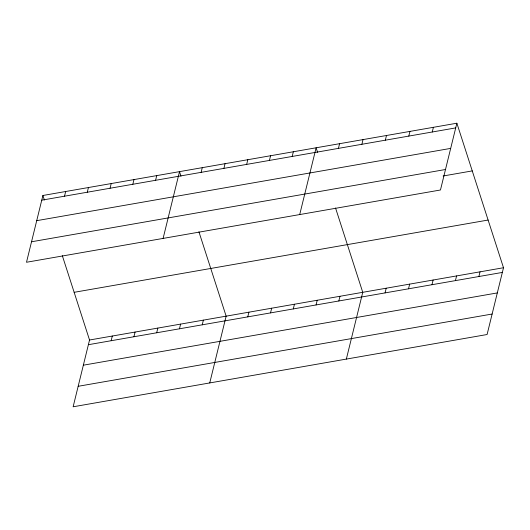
<?xml version="1.0" encoding="UTF-8"?>
<svg xmlns="http://www.w3.org/2000/svg" width="530" height="530" viewBox="0 0 530 530"><rect width="100%" height="100%" fill="white"/><g stroke="black" fill="none" stroke-linecap="round" stroke-linejoin="round"><path stroke-width="0.79" d="M42.904 195.484L26.5 262.264L440.463 189.992L456.867 123.212L42.904 195.484L44.368 200.029M64.521 196.199L65.674 191.509M87.284 192.224L88.437 187.534M110.055 188.249L111.207 183.559M62.321 255.659L89.537 340.008L73.133 406.788L487.096 334.516L503.5 267.736L456.867 123.212M132.825 184.274L133.977 179.584M111.154 340.724L112.307 336.033M155.588 180.299L156.741 175.609M133.924 336.749L135.077 332.058M163.107 238.414L179.511 171.634L180.975 176.179M156.688 332.774L157.841 328.083M201.128 172.349L202.274 167.659M179.458 328.799L180.611 324.108M223.892 168.374L225.045 163.684M202.228 324.824L203.381 320.133M246.662 164.399L247.815 159.709M209.741 382.938L226.144 316.158L198.929 231.809M269.432 160.424L270.578 155.734M247.762 316.874L248.915 312.183M292.196 156.449L293.348 151.759M270.532 312.899L271.685 308.208M299.715 214.564L316.118 147.784L317.583 152.329M293.295 308.924L294.448 304.233M338.425 148.38L339.578 143.69M316.065 304.949L317.218 300.258M361.884 144.286L363.03 139.595M338.836 300.974L339.988 296.283M385.337 140.185L386.489 135.501M346.348 359.088L362.752 292.308L335.536 207.959M408.796 136.091L409.948 131.4M385.058 292.904L386.211 288.214M432.255 131.996L433.408 127.306M408.517 288.804L409.67 284.12M431.976 284.709L433.129 280.019M455.436 280.615L456.582 275.925M478.888 276.521L480.041 271.83M41.751 200.174L455.714 127.902M36.716 220.665L450.679 148.393M31.535 241.773L445.492 169.501M443.133 175.986L472.257 170.905M74.147 292.315L488.11 220.043M89.537 340.008L503.5 267.736M88.384 344.699L502.347 272.427M83.356 365.19L497.312 292.918M78.168 386.297L492.132 314.025"/></g></svg>
